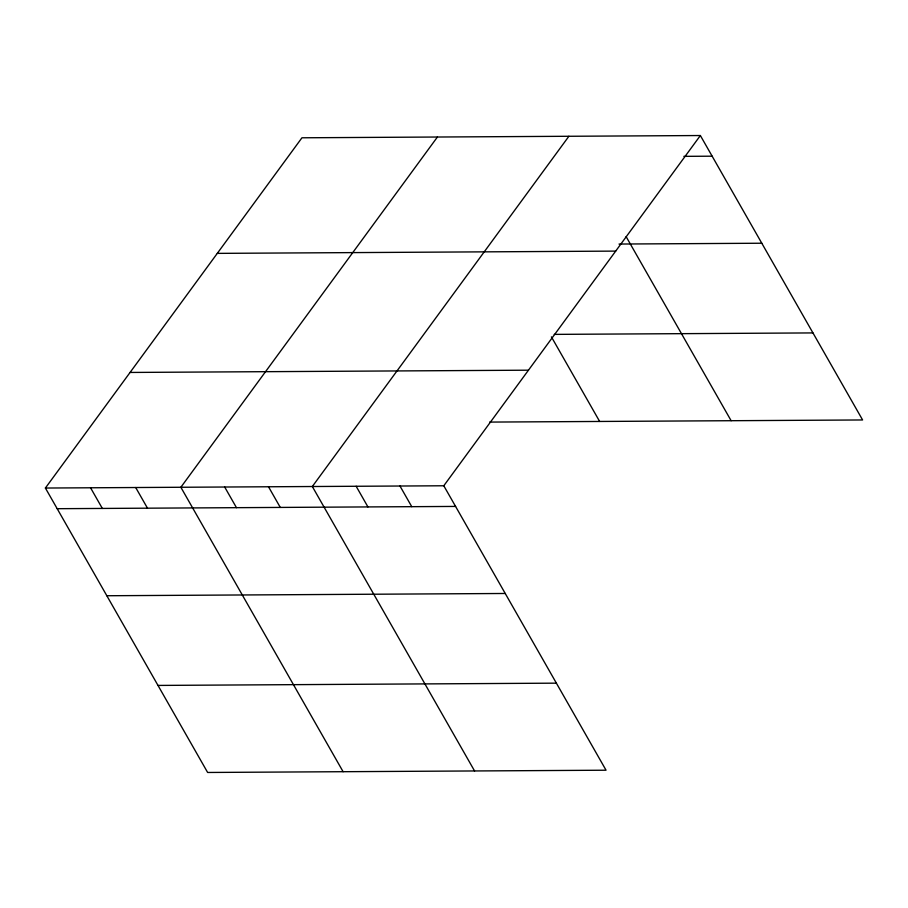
<?xml version="1.0" encoding="UTF-8"?>
<svg xmlns="http://www.w3.org/2000/svg" width="908" height="908" viewBox="0 0 908 908"><rect width="100%" height="100%" fill="white"/><g stroke="black" fill="none" stroke-linecap="round" stroke-linejoin="round"><path stroke-width="1.36" d="M45.4 488.039L443.796 485.769L606.045 770.211L207.637 772.47L45.4 488.039L301.955 137.789L700.363 135.53L862.6 419.961L489.594 422.084M437.418 137.029L180.862 487.267L343.099 771.698M568.885 136.279L312.329 486.518L474.566 770.949M443.796 485.769L700.363 135.53M683.872 156.346L712.144 156.187M619.018 244.048L761.789 243.231M217.296 253.377L615.692 251.107M554.243 334.382L812.944 332.918M130.06 372.45L528.467 370.192M57.181 508.696L455.589 506.426M106.838 595.739L505.234 593.48M157.992 685.427L556.388 683.156M626.123 236.625L731.133 420.71M551.406 336.868L599.655 421.46M399.974 486.018L411.755 506.675M356.152 486.268L367.933 506.925M268.507 486.767L280.288 507.424M224.685 487.017L236.466 507.674M135.701 487.528L147.482 508.174M90.55 487.778L102.332 508.435"/></g></svg>
